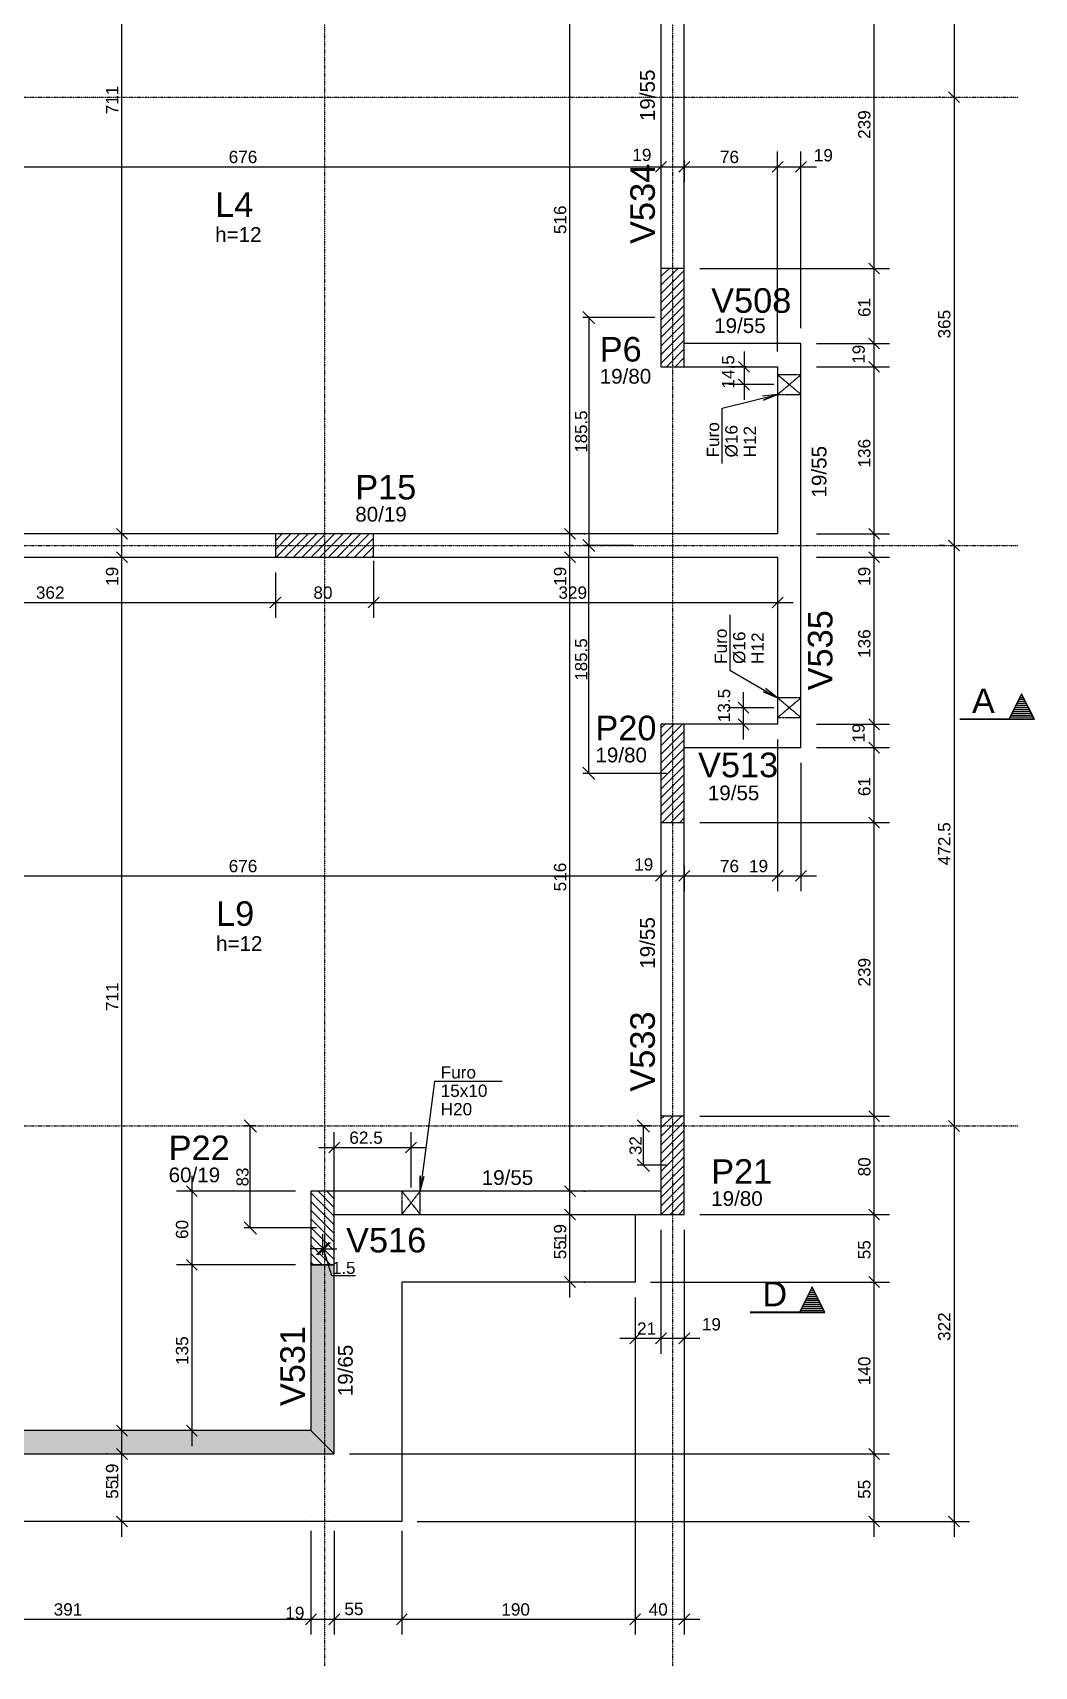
# Model space of a CAD drawing. Extents: x 37185 to 43130, y -8131 to -3914.
# Drawn here: x 39759 to 40574, y -6276 to -4946 of the extents above; entities that cross this region are included whole.
import ezdxf

# ---------------------------------------------------------------- set-up
doc = ezdxf.new("R2010")
doc.units = 0
doc.header["$MEASUREMENT"] = 0
doc.linetypes.add('ESTILO_TQS_0001', pattern=[1, 0.7, -0.3])
doc.linetypes.add('ESTILO_TQS_0004', pattern=[1.12, 0.5, -0.2, 0.01, -0.2, 0.01, -0.2])
doc.layers.get('0').update_dxf_attribs({"linetype": 'CONTINUOUS'})
doc.layers.get('Defpoints').update_dxf_attribs({"linetype": 'CONTINUOUS'})
for name, color, linetype in [('37', 4, 'CONTINUOUS'), ('39', 74, 'CONTINUOUS'), ('42', 3, 'CONTINUOUS'), ('43', 3, 'CONTINUOUS'), ('44', 3, 'CONTINUOUS'), ('45', 2, 'CONTINUOUS'), ('46', 2, 'CONTINUOUS'), ('47', 2, 'CONTINUOUS'), ('53', 242, 'CONTINUOUS'), ('54', 242, 'CONTINUOUS'), ('55', 12, 'CONTINUOUS'), ('56', 51, 'CONTINUOUS'), ('70', 160, 'CONTINUOUS'), ('75', 9, 'CONTINUOUS'), ('79', 12, 'CONTINUOUS'), ('80', 6, 'CONTINUOUS'), ('82', 252, 'CONTINUOUS')]:
    doc.layers.add(name, color=color, linetype=linetype)
doc.styles.add('Arial_2mm 1-50', font='arial.ttf', dxfattribs={"height": 9.835329})
doc.styles.add('TQS_ARIAL', font='arial.ttf')
doc.dimstyles.new('Diagonal 2mm 1-50', dxfattribs={"dimscale": 30.48, "dimtxt": 9.835329, "dimasz": 0.328084, "dimexe": 0.164042, "dimexo": 0.164042, "dimgap": 0.04101, "dimtad": 1, "dimdsep": 46, "dimtxsty": 'Arial_2mm 1-50', "dimblk1": 'OBLIQUE', "dimblk2": 'OBLIQUE', "dimsah": 1, "dimcen": 0.09, "dimadec": 8, "dimazin": 0, "dimtfac": 1, "dimtdec": 8, "dimtmove": 1, "dimatfit": 0, "dimfxl": 1, "dimtvp": 1, "dimtfillclr": 256, "dimtolj": 1, "dimtzin": 0, "dimarcsym": 2})

# ---------------------------------------------------------------- blocks, each defined once
blk = doc.blocks.new('_Oblique')
at = {"color": 0, "linetype": 'ByBlock', "lineweight": -2}
blk.add_line((-0.5, -0.5), (0.5, 0.5), dxfattribs=at)
blk = doc.blocks.new('*D76')
at = {"layer": '55', "color": 0, "linetype": 'Continuous', "lineweight": -2}
for p, q in [((40261.9, -5836), (40250.9, -5836)), ((40255.9, -5868), (40255.9, -5836)), ((40274.7, -5868), (40250.9, -5868))]:
    blk.add_line(p, q, dxfattribs=at)
at = {"layer": 'Defpoints', "color": 0, "linetype": 'Continuous'}
for p in [(40255.9, -5836), (40266.9, -5836), (40279.7, -5868)]:
    blk.add_point(p, dxfattribs=at)
at = {"layer": '55', "color": 0, "linetype": 'Continuous', "lineweight": -2, "xscale": 10, "yscale": 10, "zscale": 10}
for p, rotation in [((40255.9, -5836), 90), ((40255.9, -5868), 270)]:
    blk.add_blockref('_Oblique', p, dxfattribs=dict(at, rotation=rotation))
at = {"layer": '55', "color": 0, "linetype": 'Continuous', "insert": (40249.6, -5852), "char_height": 9.84, "attachment_point": 5, "rotation": 90, "style": 'Arial_2mm 1-50'}
blk.add_mtext('\\A1;32', dxfattribs=at)
blk = doc.blocks.new('*D77')
at = {"layer": '55', "color": 0, "linetype": 'Continuous', "lineweight": -2}
for p, q in [((39994.7, -5924), (39994.7, -5941)), ((39996.2, -5924), (39996.2, -5941)), ((39994.7, -5936), (39984.7, -5936)), ((39994.7, -5936), (39996.2, -5936)), ((40002.1, -5957.9), (39995.5, -5936)), ((39996.2, -5936), (40006.2, -5936)), ((40021.6, -5957.9), (40002.1, -5957.9))]:
    blk.add_line(p, q, dxfattribs=at)
at = {"layer": 'Defpoints', "color": 0, "linetype": 'Continuous'}
for p in [(39994.7, -5919), (39996.2, -5919), (39996.2, -5936)]:
    blk.add_point(p, dxfattribs=at)
at = {"layer": '55', "color": 0, "linetype": 'Continuous', "lineweight": -2, "xscale": 10, "yscale": 10, "zscale": 10}
blk.add_blockref('_Oblique', (39994.7, -5936), dxfattribs=at)
at = {"layer": '55', "color": 0, "linetype": 'Continuous', "lineweight": -2, "xscale": 10, "yscale": 10, "zscale": 10, "rotation": 180}
blk.add_blockref('_Oblique', (39996.2, -5936), dxfattribs=at)
at = {"layer": '55', "color": 0, "linetype": 'Continuous', "insert": (40011.9, -5951.6), "char_height": 9.84, "attachment_point": 5, "style": 'Arial_2mm 1-50'}
blk.add_mtext('\\A1;1.5', dxfattribs=at)
blk = doc.blocks.new('*D78')
at = {"layer": '55', "color": 0, "linetype": 'Continuous', "lineweight": -2}
for p, q in [((39940.2, -5836), (39930.8, -5836)), ((39935.8, -5919), (39935.8, -5836)), ((39989.7, -5919), (39930.8, -5919))]:
    blk.add_line(p, q, dxfattribs=at)
at = {"layer": 'Defpoints', "color": 0, "linetype": 'Continuous'}
for p in [(39935.8, -5836), (39945.2, -5836), (39994.7, -5919)]:
    blk.add_point(p, dxfattribs=at)
at = {"layer": '55', "color": 0, "linetype": 'Continuous', "lineweight": -2, "xscale": 10, "yscale": 10, "zscale": 10}
for p, rotation in [((39935.8, -5836), 90), ((39935.8, -5919), 270)]:
    blk.add_blockref('_Oblique', p, dxfattribs=dict(at, rotation=rotation))
at = {"layer": '55', "color": 0, "linetype": 'Continuous', "insert": (39929.5, -5877.5), "char_height": 9.84, "attachment_point": 5, "rotation": 90, "style": 'Arial_2mm 1-50'}
blk.add_mtext('\\A1;83', dxfattribs=at)
blk = doc.blocks.new('*D80')
at = {"layer": '55', "color": 0, "linetype": 'Continuous', "lineweight": -2}
for p, q in [((40265.2, -5178), (40206.5, -5178)), ((40211.5, -5178), (40211.5, -5363.5)), ((40247.7, -5363.5), (40206.5, -5363.5))]:
    blk.add_line(p, q, dxfattribs=at)
at = {"layer": 'Defpoints', "color": 0, "linetype": 'Continuous'}
for p in [(40270.2, -5178), (40211.5, -5363.5), (40252.7, -5363.5)]:
    blk.add_point(p, dxfattribs=at)
at = {"layer": '55', "color": 0, "linetype": 'Continuous', "lineweight": -2, "xscale": 10, "yscale": 10, "zscale": 10}
for p, rotation in [((40211.5, -5178), 90), ((40211.5, -5363.5), 270)]:
    blk.add_blockref('_Oblique', p, dxfattribs=dict(at, rotation=rotation))
at = {"layer": '55', "color": 0, "linetype": 'Continuous', "insert": (40205.3, -5270.8), "char_height": 9.84, "attachment_point": 5, "rotation": 90, "style": 'Arial_2mm 1-50'}
blk.add_mtext('\\A1;185.5', dxfattribs=at)
blk = doc.blocks.new('*D81')
at = {"layer": '55', "color": 0, "linetype": 'Continuous', "lineweight": -2}
for p, q in [((40247.7, -5363.5), (40206.5, -5363.5)), ((40211.5, -5549), (40211.5, -5363.5)), ((40274.7, -5549), (40206.5, -5549))]:
    blk.add_line(p, q, dxfattribs=at)
at = {"layer": 'Defpoints', "color": 0, "linetype": 'Continuous'}
for p in [(40211.5, -5363.5), (40252.7, -5363.5), (40279.7, -5549)]:
    blk.add_point(p, dxfattribs=at)
at = {"layer": '55', "color": 0, "linetype": 'Continuous', "lineweight": -2, "xscale": 10, "yscale": 10, "zscale": 10}
for p, rotation in [((40211.5, -5363.5), 90), ((40211.5, -5549), 270)]:
    blk.add_blockref('_Oblique', p, dxfattribs=dict(at, rotation=rotation))
at = {"layer": '55', "color": 0, "linetype": 'Continuous', "insert": (40205.3, -5456.3), "char_height": 9.84, "attachment_point": 5, "rotation": 90, "style": 'Arial_2mm 1-50'}
blk.add_mtext('\\A1;185.5', dxfattribs=at)

msp = doc.modelspace()

# ---------------------------------------------------------------- linework, layer by layer
at = {"layer": '37', "linetype": 'Continuous'}
for points in [[(40270.249, -4899.024), (40270.249, -5138.024)], [(40289.249, -5138.024), (40289.249, -4899.024)], [(40384.249, -5199.024), (40289.249, -5199.024)], [(40384.249, -5363.524), (40384.249, -5199.024)], [(40289.249, -5218.024), (40365.249, -5218.024)], [(40365.249, -5218.024), (40365.249, -5354.024)], [(39956.249, -5354.024), (39594.249, -5354.024)], [(40365.249, -5354.024), (40036.249, -5354.024)], [(40384.249, -5528.025), (40384.249, -5363.524)], [(39594.249, -5373.024), (39956.249, -5373.024)], [(40036.249, -5373.024), (40365.249, -5373.024)], [(40365.249, -5373.024), (40365.249, -5509.025)], [(40365.249, -5509.025), (40289.249, -5509.025)], [(40289.249, -5528.025), (40384.249, -5528.025)], [(40270.249, -5589.025), (40270.249, -5828.025)], [(40289.249, -5828.025), (40289.249, -5589.025)], [(40270.249, -5889.025), (40004.249, -5889.025)], [(40004.249, -5908.025), (40270.249, -5908.025)], [(39985.249, -5949.025), (39985.249, -6084.025)], [(40004.249, -6103.025), (40004.249, -5949.025)], [(39985.249, -6084.025), (39594.249, -6084.025)], [(39575.249, -6103.025), (40004.249, -6103.025)]]:
    msp.add_lwpolyline(points, dxfattribs=at)
at = {"layer": '39', "linetype": 'Continuous'}
for p, q in [((40270.249, -5151.692), (40283.916, -5138.024)), ((40270.249, -5144.621), (40276.845, -5138.024)), ((40270.249, -5158.763), (40289.249, -5139.763)), ((40270.249, -5165.834), (40289.249, -5146.834)), ((40270.249, -5172.905), (40289.249, -5153.905)), ((40270.249, -5179.976), (40289.249, -5160.976)), ((40270.249, -5187.047), (40289.249, -5168.047)), ((40270.249, -5194.118), (40289.249, -5175.118)), ((40270.249, -5201.189), (40289.249, -5182.189)), ((40270.249, -5208.26), (40289.249, -5189.26)), ((40270.249, -5215.331), (40289.249, -5196.331)), ((40274.627, -5218.024), (40289.249, -5203.402)), ((40281.698, -5218.024), (40289.249, -5210.474)), ((40288.769, -5218.024), (40289.249, -5217.545)), ((39956.249, -5366.697), (39968.921, -5354.024)), ((39956.249, -5359.626), (39961.85, -5354.024)), ((39956.992, -5373.024), (39975.992, -5354.024)), ((39964.063, -5373.024), (39983.063, -5354.024)), ((39971.135, -5373.024), (39990.135, -5354.024)), ((39978.206, -5373.024), (39997.206, -5354.024)), ((39985.277, -5373.024), (40004.277, -5354.024)), ((39992.348, -5373.024), (40011.348, -5354.024)), ((39999.419, -5373.024), (40018.419, -5354.024)), ((40006.49, -5373.024), (40025.49, -5354.024)), ((40013.561, -5373.024), (40032.561, -5354.024)), ((40020.632, -5373.024), (40036.249, -5357.408)), ((40027.703, -5373.024), (40036.249, -5364.479)), ((40034.774, -5373.024), (40036.249, -5371.55)), ((40270.249, -5526.458), (40287.682, -5509.025)), ((40270.249, -5519.387), (40280.611, -5509.025)), ((40270.249, -5512.316), (40273.54, -5509.025)), ((40270.249, -5533.529), (40289.249, -5514.529)), ((40270.249, -5540.601), (40289.249, -5521.601)), ((40270.249, -5547.672), (40289.249, -5528.672)), ((40270.249, -5554.743), (40289.249, -5535.743)), ((40270.249, -5561.814), (40289.249, -5542.814)), ((40270.249, -5568.885), (40289.249, -5549.885)), ((40270.249, -5575.956), (40289.249, -5556.956)), ((40270.249, -5583.027), (40289.249, -5564.027)), ((40271.322, -5589.025), (40289.249, -5571.098)), ((40278.393, -5589.025), (40289.249, -5578.169)), ((40285.464, -5589.025), (40289.249, -5585.24)), ((40270.249, -5844.656), (40286.88, -5828.025)), ((40270.249, -5837.585), (40279.809, -5828.025)), ((40270.249, -5830.514), (40272.738, -5828.025)), ((40270.249, -5851.727), (40289.249, -5832.727)), ((40270.249, -5858.799), (40289.249, -5839.799)), ((40270.249, -5865.87), (40289.249, -5846.87)), ((40270.249, -5872.941), (40289.249, -5853.941)), ((40270.249, -5880.012), (40289.249, -5861.012)), ((40270.249, -5887.083), (40289.249, -5868.083)), ((40270.249, -5894.154), (40289.249, -5875.154)), ((39985.249, -5890.363), (40004.249, -5909.363)), ((39990.982, -5889.025), (40004.249, -5902.292)), ((39998.053, -5889.025), (40004.249, -5895.221)), ((40270.249, -5901.225), (40289.249, -5882.225)), ((40270.52, -5908.025), (40289.249, -5889.296)), ((39985.249, -5897.434), (40004.249, -5916.434)), ((40277.591, -5908.025), (40289.249, -5896.367)), ((40284.662, -5908.025), (40289.249, -5903.438)), ((39985.249, -5904.505), (40004.249, -5923.505)), ((39985.249, -5911.576), (40004.249, -5930.576)), ((39985.249, -5918.647), (40004.249, -5937.647)), ((39985.249, -5925.718), (40004.249, -5944.718)), ((39985.249, -5932.789), (40001.484, -5949.025)), ((39985.249, -5939.86), (39994.413, -5949.025)), ((39985.249, -5946.931), (39987.342, -5949.025))]:
    msp.add_line(p, q, dxfattribs=at)
for points in [[(40270.249, -5218.024), (40289.249, -5218.024), (40289.249, -5138.024), (40270.249, -5138.024), (40270.249, -5218.024)], [(40036.249, -5354.024), (39956.249, -5354.024), (39956.249, -5373.024), (40036.249, -5373.024), (40036.249, -5354.024)], [(40270.249, -5589.025), (40289.249, -5589.025), (40289.249, -5509.025), (40270.249, -5509.025), (40270.249, -5589.025)], [(40270.249, -5908.025), (40289.249, -5908.025), (40289.249, -5828.025), (40270.249, -5828.025), (40270.249, -5908.025)], [(40004.249, -5949.025), (40004.249, -5889.025), (39985.249, -5889.025), (39985.249, -5949.025), (40004.249, -5949.025)]]:
    msp.add_lwpolyline(points, dxfattribs=at)
at = {"layer": '53', "linetype": 'ESTILO_TQS_0001'}
for points in [[(40374.749, -5232.524), (40384.249, -5240.524), (40384.249, -5224.524), (40374.749, -5232.524), (40384.249, -5224.524), (40365.249, -5224.524), (40374.749, -5232.524), (40365.249, -5224.524), (40365.249, -5240.524), (40374.749, -5232.524), (40365.249, -5240.524), (40384.249, -5240.524), (40374.749, -5232.524)], [(40374.749, -5495.519), (40384.249, -5503.519), (40384.249, -5487.519), (40374.749, -5495.519), (40384.249, -5487.519), (40365.249, -5487.519), (40374.749, -5495.519), (40365.249, -5487.519), (40365.249, -5503.519), (40374.749, -5495.519), (40365.249, -5503.519), (40384.249, -5503.519), (40374.749, -5495.519)], [(40066.739, -5898.525), (40059.239, -5908.025), (40074.239, -5908.025), (40066.739, -5898.525), (40074.239, -5908.025), (40074.239, -5889.025), (40066.739, -5898.525), (40074.239, -5889.025), (40059.239, -5889.025), (40066.739, -5898.525), (40059.239, -5889.025), (40059.239, -5908.025), (40066.739, -5898.525)]]:
    msp.add_lwpolyline(points, dxfattribs=at)
at = {"layer": '56', "linetype": 'Continuous'}
for points in [[(40004.249, -6103.025), (40004.249, -5949.125), (39985.249, -5949.125), (39985.249, -6084.025), (40004.249, -6103.025)], [(39575.249, -6103.025), (40004.249, -6103.025), (39985.249, -6084.025), (39594.249, -6084.025), (39575.249, -6103.025)]]:
    msp.add_lwpolyline(points, dxfattribs=at)
for points in [[(40004.249, -6103.025), (40004.249, -5949.125), (39985.249, -5949.125)], [(40004.249, -6103.025), (39985.249, -5949.125), (39985.249, -6084.025)], [(39575.249, -6103.025), (40004.249, -6103.025), (39985.249, -6084.025)], [(39575.249, -6103.025), (39985.249, -6084.025), (39594.249, -6084.025)], [(40004.249, -6103.025), (39985.249, -6084.025), (40004.249, -6103.025)]]:
    msp.add_solid(points, dxfattribs=at)
at = {"layer": '70', "linetype": 'ESTILO_TQS_0004'}
for p, q in [((39996.249, -4438.149), (39996.249, -6275.869)), ((40279.749, -4438.149), (40279.749, -6275.869)), ((38152.366, -4998.524), (40561.112, -4998.524)), ((38152.366, -5363.524), (40561.112, -5363.524)), ((38152.366, -5836.024), (40561.112, -5836.024))]:
    msp.add_line(p, q, dxfattribs=at)
at = {"layer": '75', "linetype": 'Continuous'}
for p, q in [((39831.323, -5366.524), (39831.323, -4630.524)), ((40508.9, -4776.524), (40508.9, -5011.024)), ((40196.086, -5366.524), (40196.086, -4825.524)), ((40443.783, -5150.524), (40443.783, -4886.524)), ((40508.9, -4986.024), (40508.9, -5376.024)), ((40497.439, -4998.524), (40496.4, -4998.524)), ((40497.439, -4998.524), (40496.4, -4998.524)), ((40504.48, -4994.105), (40513.319, -5002.944)), ((40504.48, -4994.105), (40513.319, -5002.944)), ((40509.939, -4998.524), (40509.939, -4998.524)), ((40509.939, -4998.524), (40509.939, -4998.524)), ((40270.249, -5036.949), (40270.249, -5036.949)), ((40270.249, -5036.949), (40270.249, -5036.949)), ((40289.249, -5036.949), (40289.249, -5036.949)), ((40265.829, -5059.624), (40274.668, -5050.786)), ((40265.829, -5059.624), (40274.668, -5050.786)), ((40270.249, -5049.449), (40270.249, -5067.705)), ((40270.249, -5049.449), (40270.249, -5067.705)), ((40284.829, -5059.624), (40293.668, -5050.786)), ((40284.829, -5059.624), (40293.668, -5050.786)), ((40289.249, -5065.946), (40289.249, -5042.705)), ((40289.249, -5049.449), (40289.249, -5067.705)), ((40360.829, -5059.624), (40369.668, -5050.786)), ((40360.829, -5059.624), (40369.668, -5050.786)), ((40365.249, -5205.524), (40365.249, -5042.705)), ((40365.249, -5205.524), (40365.249, -5042.705)), ((40379.829, -5059.624), (40388.668, -5050.786)), ((40384.249, -5186.524), (40384.249, -5042.705)), ((39581.749, -5055.205), (40282.749, -5055.205)), ((40257.749, -5055.205), (40301.749, -5055.205)), ((40276.749, -5055.205), (40377.749, -5055.205)), ((40352.749, -5055.205), (40396.749, -5055.205)), ((40289.249, -5078.446), (40289.249, -5078.446)), ((40443.783, -5211.524), (40443.783, -5125.524)), ((40289.249, -5138.024), (40289.249, -5138.024)), ((40289.249, -5138.024), (40289.249, -5138.024)), ((40301.749, -5138.024), (40456.283, -5138.024)), ((40301.749, -5138.024), (40456.283, -5138.024)), ((40448.202, -5142.444), (40439.363, -5133.605)), ((40448.202, -5142.444), (40439.363, -5133.605)), ((40384.249, -5199.024), (40384.249, -5199.024)), ((40384.249, -5199.024), (40384.249, -5199.024)), ((40384.249, -5199.024), (40384.249, -5199.024)), ((40396.749, -5199.024), (40456.283, -5199.024)), ((40396.749, -5199.024), (40456.283, -5199.024)), ((40448.202, -5203.444), (40439.363, -5194.605)), ((40448.202, -5203.444), (40439.363, -5194.605)), ((40443.783, -5230.524), (40443.783, -5186.524)), ((40337.888, -5205.524), (40337.888, -5245.024)), ((40443.783, -5366.524), (40443.783, -5205.524)), ((40339.866, -5218.024), (40325.388, -5218.024)), ((40333.468, -5213.605), (40342.307, -5222.444)), ((40352.366, -5218.024), (40352.366, -5218.024)), ((40365.249, -5218.024), (40365.249, -5218.024)), ((40365.249, -5218.024), (40365.249, -5218.024)), ((40384.249, -5218.024), (40384.249, -5218.024)), ((40384.249, -5218.024), (40384.249, -5218.024)), ((40396.749, -5218.024), (40456.283, -5218.024)), ((40396.749, -5218.024), (40456.283, -5218.024)), ((40448.202, -5222.444), (40439.363, -5213.605)), ((40448.202, -5222.444), (40439.363, -5213.605)), ((40362.249, -5232.524), (40325.388, -5232.524)), ((40333.468, -5228.105), (40342.307, -5236.944)), ((40374.749, -5232.524), (40374.749, -5232.524)), ((39831.323, -5385.524), (39831.323, -5341.524)), ((40196.086, -5385.524), (40196.086, -5341.524)), ((40443.783, -5385.524), (40443.783, -5341.524)), ((39819.256, -5354.024), (39818.823, -5354.024)), ((39819.256, -5354.024), (39818.823, -5354.024)), ((39835.742, -5358.444), (39826.903, -5349.605)), ((39835.742, -5358.444), (39826.903, -5349.605)), ((39831.756, -5354.024), (39831.756, -5354.024)), ((39831.756, -5354.024), (39831.756, -5354.024)), ((40200.506, -5358.444), (40191.667, -5349.605)), ((40200.506, -5358.444), (40191.667, -5349.605)), ((40194.859, -5354.024), (40194.859, -5354.024)), ((40194.859, -5354.024), (40194.859, -5354.024)), ((40207.359, -5354.024), (40208.586, -5354.024)), ((40207.359, -5354.024), (40208.586, -5354.024)), ((40384.249, -5354.024), (40384.249, -5354.024)), ((40384.249, -5354.024), (40384.249, -5354.024)), ((40396.749, -5354.024), (40456.283, -5354.024)), ((40396.749, -5354.024), (40456.283, -5354.024)), ((40448.202, -5358.444), (40439.363, -5349.605)), ((40448.202, -5358.444), (40439.363, -5349.605)), ((40504.48, -5359.105), (40513.319, -5367.944)), ((40504.48, -5359.105), (40513.319, -5367.944)), ((40508.9, -5351.024), (40508.9, -5848.524)), ((39835.742, -5377.444), (39826.903, -5368.605)), ((39835.742, -5377.444), (39826.903, -5368.605)), ((39831.323, -6096.525), (39831.323, -5360.524)), ((40036.249, -5363.524), (40036.249, -5363.524)), ((40036.249, -5363.524), (40036.249, -5363.524)), ((40200.506, -5377.444), (40191.667, -5368.605)), ((40200.506, -5377.444), (40191.667, -5368.605)), ((40196.086, -5901.525), (40196.086, -5360.524)), ((40448.202, -5377.444), (40439.363, -5368.605)), ((40448.202, -5377.444), (40439.363, -5368.605)), ((40443.783, -5521.525), (40443.783, -5360.524)), ((40501.175, -5363.524), (40496.4, -5363.524)), ((40501.175, -5363.524), (40496.4, -5363.524)), ((40513.675, -5363.524), (40513.675, -5363.524)), ((40513.675, -5363.524), (40513.675, -5363.524)), ((39819.256, -5373.024), (39818.823, -5373.024)), ((39819.256, -5373.024), (39818.823, -5373.024)), ((39831.756, -5373.024), (39831.756, -5373.024)), ((39831.756, -5373.024), (39831.756, -5373.024)), ((39956.249, -5373.024), (39956.249, -5373.024)), ((39956.249, -5373.024), (39956.249, -5373.024)), ((39956.249, -5385.524), (39956.249, -5422.343)), ((39956.249, -5385.524), (39956.249, -5422.343)), ((40036.249, -5376.024), (40036.249, -5422.343)), ((40036.249, -5376.024), (40036.249, -5422.343)), ((40194.859, -5373.024), (40194.859, -5373.024)), ((40194.859, -5373.024), (40194.859, -5373.024)), ((40207.359, -5373.024), (40208.586, -5373.024)), ((40207.359, -5373.024), (40208.586, -5373.024)), ((40384.249, -5373.024), (40384.249, -5373.024)), ((40384.249, -5373.024), (40384.249, -5373.024)), ((40396.749, -5373.024), (40456.283, -5373.024)), ((40396.749, -5373.024), (40456.283, -5373.024)), ((39581.749, -5409.843), (39968.749, -5409.843)), ((39943.749, -5409.843), (40048.749, -5409.843)), ((39951.829, -5414.263), (39960.668, -5405.424)), ((39951.829, -5414.263), (39960.668, -5405.424)), ((40023.749, -5409.843), (40377.749, -5409.843)), ((40031.829, -5414.263), (40040.668, -5405.424)), ((40031.829, -5414.263), (40040.668, -5405.424)), ((40360.829, -5414.263), (40369.668, -5405.424)), ((40365.249, -5406.339), (40365.249, -5406.339)), ((40365.249, -5418.839), (40365.249, -5422.343)), ((40341.843, -5499.939), (40333.004, -5491.1)), ((40337.423, -5521.525), (40337.423, -5483.019)), ((40563.872, -5484.203), (40553.544, -5504.857)), ((40563.872, -5484.398), (40553.642, -5504.857)), ((40566.965, -5490.585), (40560.778, -5490.585)), ((40566.167, -5488.989), (40561.576, -5488.989)), ((40565.37, -5487.394), (40562.374, -5487.394)), ((40564.572, -5485.798), (40563.172, -5485.798)), ((40574.243, -5504.944), (40563.872, -5484.203)), ((40574.102, -5504.857), (40563.872, -5484.398)), ((40362.249, -5495.519), (40324.923, -5495.519)), ((40341.843, -5513.444), (40333.004, -5504.605)), ((40374.749, -5495.519), (40374.749, -5495.519)), ((40448.202, -5513.444), (40439.363, -5504.605)), ((40448.202, -5513.444), (40439.363, -5504.605)), ((40443.783, -5540.525), (40443.783, -5496.525)), ((40574.102, -5504.857), (40513.445, -5504.857)), ((40513.445, -5504.944), (40574.243, -5504.944)), ((40573.347, -5503.349), (40554.396, -5503.349)), ((40572.549, -5501.753), (40555.194, -5501.753)), ((40571.752, -5500.158), (40555.992, -5500.158)), ((40570.954, -5498.562), (40556.79, -5498.562)), ((40570.156, -5496.967), (40557.587, -5496.967)), ((40569.358, -5495.371), (40558.385, -5495.371)), ((40568.565, -5493.785), (40559.183, -5493.776)), ((40567.763, -5492.18), (40559.981, -5492.18)), ((40336.413, -5509.025), (40324.923, -5509.025)), ((40348.913, -5509.025), (40348.913, -5509.025)), ((40365.249, -5509.025), (40365.249, -5509.025)), ((40365.249, -5509.025), (40365.249, -5509.025)), ((40384.249, -5509.025), (40384.249, -5509.025)), ((40384.249, -5509.025), (40384.249, -5509.025)), ((40396.749, -5509.025), (40456.283, -5509.025)), ((40396.749, -5509.025), (40456.283, -5509.025)), ((40443.783, -5601.525), (40443.783, -5515.525)), ((40365.249, -5521.525), (40365.249, -5644.939)), ((40365.249, -5521.525), (40365.249, -5644.939)), ((40384.249, -5528.025), (40384.249, -5528.025)), ((40384.249, -5528.025), (40384.249, -5528.025)), ((40384.249, -5528.025), (40384.249, -5528.025)), ((40396.749, -5528.025), (40456.283, -5528.025)), ((40396.749, -5528.025), (40456.283, -5528.025)), ((40448.202, -5532.444), (40439.363, -5523.605)), ((40448.202, -5532.444), (40439.363, -5523.605)), ((40384.249, -5540.525), (40384.249, -5644.939)), ((40448.202, -5593.444), (40439.363, -5584.605)), ((40448.202, -5593.444), (40439.363, -5584.605)), ((40443.783, -5840.525), (40443.783, -5576.525)), ((40289.249, -5589.025), (40289.249, -5589.025)), ((40289.249, -5589.025), (40289.249, -5589.025)), ((40301.749, -5589.025), (40456.283, -5589.025)), ((40301.749, -5589.025), (40456.283, -5589.025)), ((40289.249, -5611.724), (40289.249, -5611.724)), ((40289.249, -5624.224), (40289.249, -5644.939)), ((39581.749, -5632.439), (40282.749, -5632.439)), ((40257.749, -5632.439), (40301.749, -5632.439)), ((40265.829, -5636.858), (40274.668, -5628.019)), ((40265.829, -5636.858), (40274.668, -5628.019)), ((40270.249, -5632.439), (40270.249, -5632.439)), ((40270.249, -5632.439), (40270.249, -5632.439)), ((40276.749, -5632.439), (40377.749, -5632.439)), ((40284.829, -5636.858), (40293.668, -5628.019)), ((40284.829, -5636.858), (40293.668, -5628.019)), ((40289.249, -5632.439), (40289.249, -5632.439)), ((40352.749, -5632.439), (40396.749, -5632.439)), ((40360.829, -5636.858), (40369.668, -5628.019)), ((40360.829, -5636.858), (40369.668, -5628.019)), ((40379.829, -5636.858), (40388.668, -5628.019)), ((40448.202, -5832.444), (40439.363, -5823.605)), ((40448.202, -5832.444), (40439.363, -5823.605)), ((40443.783, -5920.525), (40443.783, -5815.525)), ((40508.9, -5823.524), (40508.9, -6170.524)), ((40289.249, -5828.025), (40289.249, -5828.025)), ((40289.249, -5828.025), (40289.249, -5828.025)), ((40301.749, -5828.025), (40456.283, -5828.025)), ((40301.749, -5828.025), (40456.283, -5828.025)), ((40504.48, -5831.605), (40513.319, -5840.444)), ((40504.48, -5831.605), (40513.319, -5840.444)), ((40507.761, -5836.024), (40507.761, -5836.024)), ((40507.761, -5836.024), (40507.761, -5836.024)), ((40520.261, -5836.024), (40521.4, -5836.024)), ((40520.261, -5836.024), (40521.4, -5836.024)), ((39999.829, -5857.936), (40008.668, -5849.097)), ((40004.249, -5889.875), (40004.249, -5841.016)), ((40062.319, -5857.936), (40071.158, -5849.097)), ((40066.739, -5886.025), (40066.739, -5841.016)), ((39991.749, -5853.516), (40079.239, -5853.516)), ((39888.258, -5876.525), (39888.258, -5961.525)), ((40196.086, -5920.525), (40196.086, -5876.525)), ((39972.749, -5889.025), (39875.758, -5889.025)), ((39883.838, -5884.605), (39892.677, -5893.444)), ((39985.249, -5889.025), (39985.249, -5889.025)), ((40200.506, -5893.444), (40191.667, -5884.605)), ((40200.506, -5893.444), (40191.667, -5884.605)), ((40194.859, -5889.025), (40194.859, -5889.025)), ((40194.859, -5889.025), (40194.859, -5889.025)), ((40207.359, -5889.025), (40208.586, -5889.025)), ((40207.359, -5889.025), (40208.586, -5889.025)), ((40004.249, -5902.375), (40004.249, -5902.375)), ((40066.739, -5898.525), (40066.739, -5898.525)), ((40200.506, -5912.444), (40191.667, -5903.605)), ((40200.506, -5912.444), (40191.667, -5903.605)), ((40196.086, -5975.524), (40196.086, -5895.525)), ((40448.202, -5912.444), (40439.363, -5903.605)), ((40448.202, -5912.444), (40439.363, -5903.605)), ((40443.783, -5975.524), (40443.783, -5895.525)), ((40194.859, -5908.025), (40194.859, -5908.025)), ((40194.859, -5908.025), (40194.859, -5908.025)), ((40207.359, -5908.025), (40208.586, -5908.025)), ((40207.359, -5908.025), (40208.586, -5908.025)), ((40270.249, -5908.025), (40270.249, -5908.025)), ((40270.249, -5908.025), (40270.249, -5908.025)), ((40289.249, -5908.025), (40289.249, -5908.025)), ((40289.249, -5908.025), (40289.249, -5908.025)), ((40289.249, -5908.025), (40289.249, -5908.025)), ((40289.249, -5908.025), (40289.249, -5908.025)), ((40301.749, -5908.025), (40456.283, -5908.025)), ((40301.749, -5908.025), (40456.283, -5908.025)), ((40270.249, -5920.525), (40270.249, -6021.399)), ((40270.249, -5920.525), (40270.249, -6021.399)), ((40289.249, -5920.525), (40289.249, -6250.052)), ((40289.249, -5920.525), (40289.249, -6021.399)), ((39888.258, -5936.525), (39888.258, -6096.525)), ((39972.749, -5949.025), (39875.758, -5949.025)), ((39972.749, -5949.025), (39875.758, -5949.025)), ((39883.838, -5944.605), (39892.677, -5953.444)), ((39883.838, -5944.605), (39892.677, -5953.444)), ((39985.249, -5949.025), (39985.249, -5949.025)), ((39985.249, -5949.025), (39985.249, -5949.025)), ((40443.783, -6115.525), (40443.783, -5950.524)), ((40200.506, -5967.444), (40191.667, -5958.605)), ((40194.859, -5963.024), (40194.859, -5963.024)), ((40207.359, -5963.024), (40208.586, -5963.024)), ((40249.249, -5963.024), (40249.249, -5963.024)), ((40249.249, -5963.024), (40249.249, -5963.024)), ((40249.249, -5963.024), (40249.249, -5963.024)), ((40249.249, -5963.024), (40249.249, -5963.024)), ((40249.249, -5963.024), (40249.249, -5963.024)), ((40261.749, -5963.024), (40456.283, -5963.024)), ((40261.749, -5963.024), (40456.283, -5963.024)), ((40393.26, -5967.043), (40382.933, -5987.698)), ((40393.26, -5967.238), (40383.03, -5987.698)), ((40394.758, -5970.234), (40391.762, -5970.234)), ((40393.96, -5968.639), (40392.56, -5968.639)), ((40403.631, -5987.785), (40393.26, -5967.043)), ((40403.49, -5987.698), (40393.26, -5967.238)), ((40448.202, -5967.444), (40439.363, -5958.605)), ((40448.202, -5967.444), (40439.363, -5958.605)), ((40249.249, -5975.524), (40249.249, -6250.052)), ((40249.249, -5975.524), (40249.249, -6250.052)), ((40249.249, -5975.524), (40249.249, -6021.399)), ((40401.14, -5982.998), (40385.38, -5982.998)), ((40400.342, -5981.403), (40386.178, -5981.403)), ((40399.544, -5979.807), (40386.976, -5979.807)), ((40398.747, -5978.212), (40387.773, -5978.212)), ((40397.954, -5976.626), (40388.571, -5976.616)), ((40397.151, -5975.021), (40389.369, -5975.021)), ((40396.353, -5973.425), (40390.167, -5973.425)), ((40395.556, -5971.83), (40390.964, -5971.83)), ((40403.49, -5987.698), (40342.833, -5987.698)), ((40342.833, -5987.785), (40403.631, -5987.785)), ((40402.736, -5986.189), (40383.785, -5986.189)), ((40401.938, -5984.594), (40384.582, -5984.594)), ((40282.749, -6008.899), (40236.749, -6008.899)), ((40253.668, -6004.479), (40244.829, -6013.318)), ((40301.749, -6008.899), (40257.749, -6008.899)), ((40274.668, -6004.479), (40265.829, -6013.318)), ((40274.668, -6004.479), (40265.829, -6013.318)), ((40293.668, -6004.479), (40284.829, -6013.318)), ((39831.323, -6115.525), (39831.323, -6071.525)), ((39819.256, -6084.025), (39818.823, -6084.025)), ((39819.256, -6084.025), (39818.823, -6084.025)), ((39835.742, -6088.444), (39826.903, -6079.605)), ((39835.742, -6088.444), (39826.903, -6079.605)), ((39831.323, -6170.524), (39831.323, -6090.525)), ((39831.756, -6084.025), (39831.756, -6084.025)), ((39831.756, -6084.025), (39831.756, -6084.025)), ((39902.236, -6084.025), (39875.758, -6084.025)), ((39883.838, -6079.605), (39892.677, -6088.444)), ((39914.736, -6084.025), (39914.736, -6084.025)), ((40443.783, -6170.524), (40443.783, -6090.525)), ((39819.256, -6103.025), (39818.823, -6103.025)), ((39819.256, -6103.025), (39818.823, -6103.025)), ((39835.742, -6107.444), (39826.903, -6098.605)), ((39835.742, -6107.444), (39826.903, -6098.605)), ((39831.756, -6103.025), (39831.756, -6103.025)), ((39831.756, -6103.025), (39831.756, -6103.025)), ((40004.249, -6103.025), (40004.249, -6103.025)), ((40004.249, -6103.025), (40004.249, -6103.025)), ((40016.749, -6103.025), (40456.283, -6103.025)), ((40016.749, -6103.025), (40456.283, -6103.025)), ((40448.202, -6107.444), (40439.363, -6098.605)), ((40448.202, -6107.444), (40439.363, -6098.605)), ((39835.742, -6162.444), (39826.903, -6153.605)), ((39985.249, -6153.025), (39985.249, -6153.025)), ((39985.249, -6153.025), (39985.249, -6153.025)), ((40004.249, -6153.025), (40004.249, -6153.025)), ((40004.249, -6153.025), (40004.249, -6153.025)), ((40059.249, -6153.025), (40059.249, -6153.025)), ((40448.202, -6162.444), (40439.363, -6153.605)), ((40504.48, -6153.605), (40513.319, -6162.444)), ((39819.256, -6158.024), (39818.823, -6158.024)), ((39831.756, -6158.024), (39831.756, -6158.024)), ((39985.249, -6165.525), (39985.249, -6250.052)), ((39985.249, -6165.525), (39985.249, -6250.052)), ((40004.249, -6165.525), (40004.249, -6250.052)), ((40004.249, -6165.525), (40004.249, -6250.052)), ((40059.249, -6158.024), (40059.249, -6158.024)), ((40059.249, -6158.024), (40059.249, -6158.024)), ((40059.249, -6158.024), (40059.249, -6158.024)), ((40059.249, -6165.525), (40059.249, -6250.052)), ((40071.749, -6158.024), (40521.4, -6158.024)), ((40071.749, -6158.024), (40456.283, -6158.024)), ((40059.249, -6170.524), (40059.249, -6250.052)), ((39980.829, -6241.972), (39989.668, -6233.133)), ((39980.829, -6241.972), (39989.668, -6233.133)), ((39999.829, -6241.972), (40008.668, -6233.133)), ((39999.829, -6241.972), (40008.668, -6233.133)), ((40054.829, -6241.972), (40063.668, -6233.133)), ((40054.829, -6241.972), (40063.668, -6233.133)), ((40244.829, -6241.972), (40253.668, -6233.133)), ((40244.829, -6241.972), (40253.668, -6233.133)), ((40284.829, -6241.972), (40293.668, -6233.133)), ((39581.749, -6237.552), (39997.749, -6237.552)), ((39972.749, -6237.552), (40016.749, -6237.552)), ((39991.749, -6237.552), (40071.749, -6237.552)), ((40046.749, -6237.552), (40261.749, -6237.552)), ((40236.749, -6237.552), (40301.749, -6237.552))]:
    msp.add_line(p, q, dxfattribs=at)
for points in [[(40320.055, -5296.81), (40320.055, -5251.81), (40365.249, -5240.524), (40353.62, -5245.11), (40365.249, -5240.524), (40352.83, -5241.944)], [(40326.436, -5419.928), (40326.436, -5464.928), (40365.249, -5487.519), (40353.717, -5482.695), (40365.249, -5487.519), (40355.359, -5479.875)], [(40140.872, -5799.846), (40085.872, -5799.846), (40074.239, -5889.025), (40074.224, -5876.525), (40074.239, -5889.025), (40077.46, -5876.947)]]:
    msp.add_lwpolyline(points, dxfattribs=at)
at = {"layer": '79', "linetype": 'Continuous'}
for points in [[(40574.102, -5504.857), (40563.872, -5484.398), (40553.642, -5504.857), (40574.102, -5504.857)], [(40403.49, -5987.698), (40393.26, -5967.238), (40383.03, -5987.698), (40403.49, -5987.698)]]:
    msp.add_lwpolyline(points, dxfattribs=at)
at = {"layer": '80', "linetype": 'Continuous'}
for p, q in [((40249.249, -5908.025), (40249.249, -5963.024)), ((40249.249, -5963.024), (40059.249, -5963.024)), ((40059.249, -5963.024), (40059.249, -6158.024)), ((40059.249, -6158.024), (39524.749, -6158.024))]:
    msp.add_line(p, q, dxfattribs=at)
at = {"layer": '82', "linetype": 'Continuous'}
for p, q in [((40279.749, -5178.024), (40279.749, -5178.024)), ((39996.249, -5363.524), (39996.249, -5363.524)), ((40279.749, -5549.025), (40279.749, -5549.025)), ((40279.749, -5868.025), (40279.749, -5868.025)), ((39994.749, -5919.025), (39994.749, -5919.025))]:
    msp.add_line(p, q, dxfattribs=at)

# ---------------------------------------------------------------- texts
at = {"layer": '42', "linetype": 'Continuous', "style": 'TQS_ARIAL'}
for s, p in [('V534', (40265.249, -5118.024)), ('V535', (40409.869, -5481.409)), ('V533', (40265.249, -5808.025)), ('V531', (39980.249, -6064.025))]:
    msp.add_text(s, height=20, rotation=90, dxfattribs=at).set_placement(p)
for s, p in [('V508', (40311.123, -5174.078)), ('V513', (40300.409, -5552.12)), ('V516', (40013.84, -5938.982))]:
    msp.add_text(s, height=20, dxfattribs=at).set_placement(p)
at = {"layer": '43', "linetype": 'Continuous', "style": 'TQS_ARIAL'}
for s, p in [('P6', (40220.359, -5213.754)), ('P15', (40021.301, -5326.037)), ('P20', (40216.86, -5522.03)), ('P22', (39869.357, -5863.83)), ('P21', (40311.126, -5883.092))]:
    msp.add_text(s, height=20, dxfattribs=at).set_placement(p)
at = {"layer": '44', "linetype": 'Continuous', "style": 'TQS_ARIAL'}
for s, p in [('L4', (39907.25, -5095.96)), ('L9', (39907.968, -5673.098))]:
    msp.add_text(s, height=20, dxfattribs=at).set_placement(p)
at = {"layer": '45', "linetype": 'Continuous', "style": 'TQS_ARIAL'}
for s, p in [('19/55', (40265.249, -5018.024)), ('19/55', (40404.981, -5324.426)), ('19/55', (40265.249, -5708.025)), ('19/65', (40019.249, -6056.025))]:
    msp.add_text(s, height=12, rotation=90, dxfattribs=at).set_placement(p)
for p in [(40313.539, -5190.511), (40308.398, -5570.893), (40124.249, -5884.025)]:
    msp.add_text('19/55', height=12, dxfattribs=at).set_placement(p)
at = {"layer": '46', "linetype": 'Continuous', "style": 'TQS_ARIAL'}
for s, p in [('19/80', (40220.359, -5231.754)), ('80/19', (40021.301, -5344.037)), ('19/80', (40216.86, -5540.03)), ('60/19', (39869.357, -5881.83)), ('19/80', (40311.126, -5901.092))]:
    msp.add_text(s, height=12, dxfattribs=at).set_placement(p)
at = {"layer": '47', "linetype": 'Continuous', "style": 'TQS_ARIAL'}
for p in [(39907.25, -5116.36), (39907.968, -5693.498)]:
    msp.add_text('h=12', height=12, dxfattribs=at).set_placement(p)
at = {"layer": '54', "linetype": 'Continuous', "style": 'TQS_ARIAL'}
for s, p in [('Furo', (40317.555, -5291.81)), ('%%c16', (40332.555, -5291.81)), ('H12', (40347.555, -5291.81)), ('Furo', (40323.936, -5459.928)), ('%%c16', (40338.936, -5459.928)), ('H12', (40353.936, -5459.928))]:
    msp.add_text(s, height=10, rotation=90, dxfattribs=at).set_placement(p)
for s, p in [('Furo', (40090.872, -5797.346)), ('15x10', (40090.872, -5812.346)), ('H20', (40090.872, -5827.346))]:
    msp.add_text(s, height=10, dxfattribs=at).set_placement(p)
at = {"layer": '75', "linetype": 'Continuous', "style": 'TQS_ARIAL'}
for s, p in [('711', (39828.323, -5012.524)), ('239', (40440.783, -5032.524)), ('516', (40193.086, -5110.024)), ('61', (40440.783, -5177.524)), ('365', (40505.9, -5195.024)), ('14.5', (40329.881, -5235.732)), ('19', (40436.163, -5215.585)), ('136', (40440.783, -5300.024)), ('19', (39828.323, -5396.358)), ('19', (40193.086, -5396.358)), ('19', (40440.783, -5396.358)), ('136', (40440.783, -5455.025)), ('13.5', (40326.569, -5507.323)), ('19', (40436.061, -5523.849)), ('61', (40440.783, -5567.525)), ('472.5', (40505.9, -5623.774)), ('516', (40193.086, -5645.025)), ('239', (40440.783, -5722.525)), ('711', (39828.323, -5742.525)), ('80', (40440.783, -5877.025)), ('60', (39885.258, -5928.025)), ('19', (40193.086, -5931.358)), ('55', (40193.086, -5944.524)), ('55', (40440.783, -5944.524)), ('322', (40505.9, -6011.024)), ('135', (39885.258, -6030.525)), ('140', (40440.783, -6047.024)), ('19', (39828.323, -6126.358)), ('55', (39828.323, -6139.524)), ('55', (40440.783, -6139.524))]:
    msp.add_text(s, height=10, rotation=90, dxfattribs=at).set_placement(p)
for s, height, p in [('676', 10, (39918.249, -5052.205)), ('19', 10, (40246.903, -5050.496)), ('76', 10, (40318.249, -5052.205)), ('19', 10, (40394.691, -5050.859)), ('362', 10, (39761.249, -5406.843)), ('80', 10, (39987.249, -5406.843)), ('329', 10, (40186.749, -5406.843)), ('A', 20, (40523.445, -5499.944)), ('676', 10, (39918.249, -5629.439)), ('19', 10, (40248.423, -5628.132)), ('76', 10, (40318.249, -5629.439)), ('19', 10, (40341.915, -5629.439)), ('62.5', 10, (40016.494, -5850.516)), ('D', 20, (40352.833, -5982.785)), ('21', 10, (40250.749, -6005.899)), ('19', 10, (40303.525, -6002.45)), ('391', 10, (39775.749, -6234.552)), ('19', 10, (39964.352, -6237.375)), ('55', 10, (40012.442, -6234.145)), ('190', 10, (40140.249, -6234.552)), ('40', 10, (40260.249, -6234.552))]:
    msp.add_text(s, height=height, dxfattribs=at).set_placement(p)

# ---------------------------------------------------------------- dimensions: what is measured, and where the dimension line sits
at = {"layer": '55', "linetype": 'Continuous'}
for base, p1, p2, angle, picture, middle in [((40211.536, -5363.524), (40270.249, -5178.024), (40252.743, -5363.524), 90, '*D80', (40205.265, -5270.774)), ((40211.536, -5363.524), (40279.749, -5549.025), (40252.743, -5363.524), 270, '*D81', (40205.265, -5456.275)), ((39935.793, -5836.024), (39994.749, -5919.025), (39945.154, -5836.024), 90, '*D78', (39929.518, -5877.524)), ((40255.856, -5836.024), (40279.749, -5868.025), (40266.938, -5836.024), 90, '*D76', (40249.581, -5852.024))]:
    dim = msp.add_linear_dim(base=base, p1=p1, p2=p2, angle=angle, dimstyle='Diagonal 2mm 1-50', override={"dimpost": '<>'}, dxfattribs=at)
    dim.commit()
    dim.dimension.update_dxf_attribs({"geometry": picture, "text_midpoint": middle})
dim = msp.add_linear_dim(base=(39996.249, -5935.977), p1=(39994.749, -5919.025), p2=(39996.249, -5919.025), dimstyle='Diagonal 2mm 1-50', override={"dimpost": '<>'}, dxfattribs=at)
dim.commit()
dim.dimension.update_dxf_attribs({"geometry": '*D77', "text_midpoint": (40003.331, -5951.646)})

doc.saveas('drawing.dxf')
